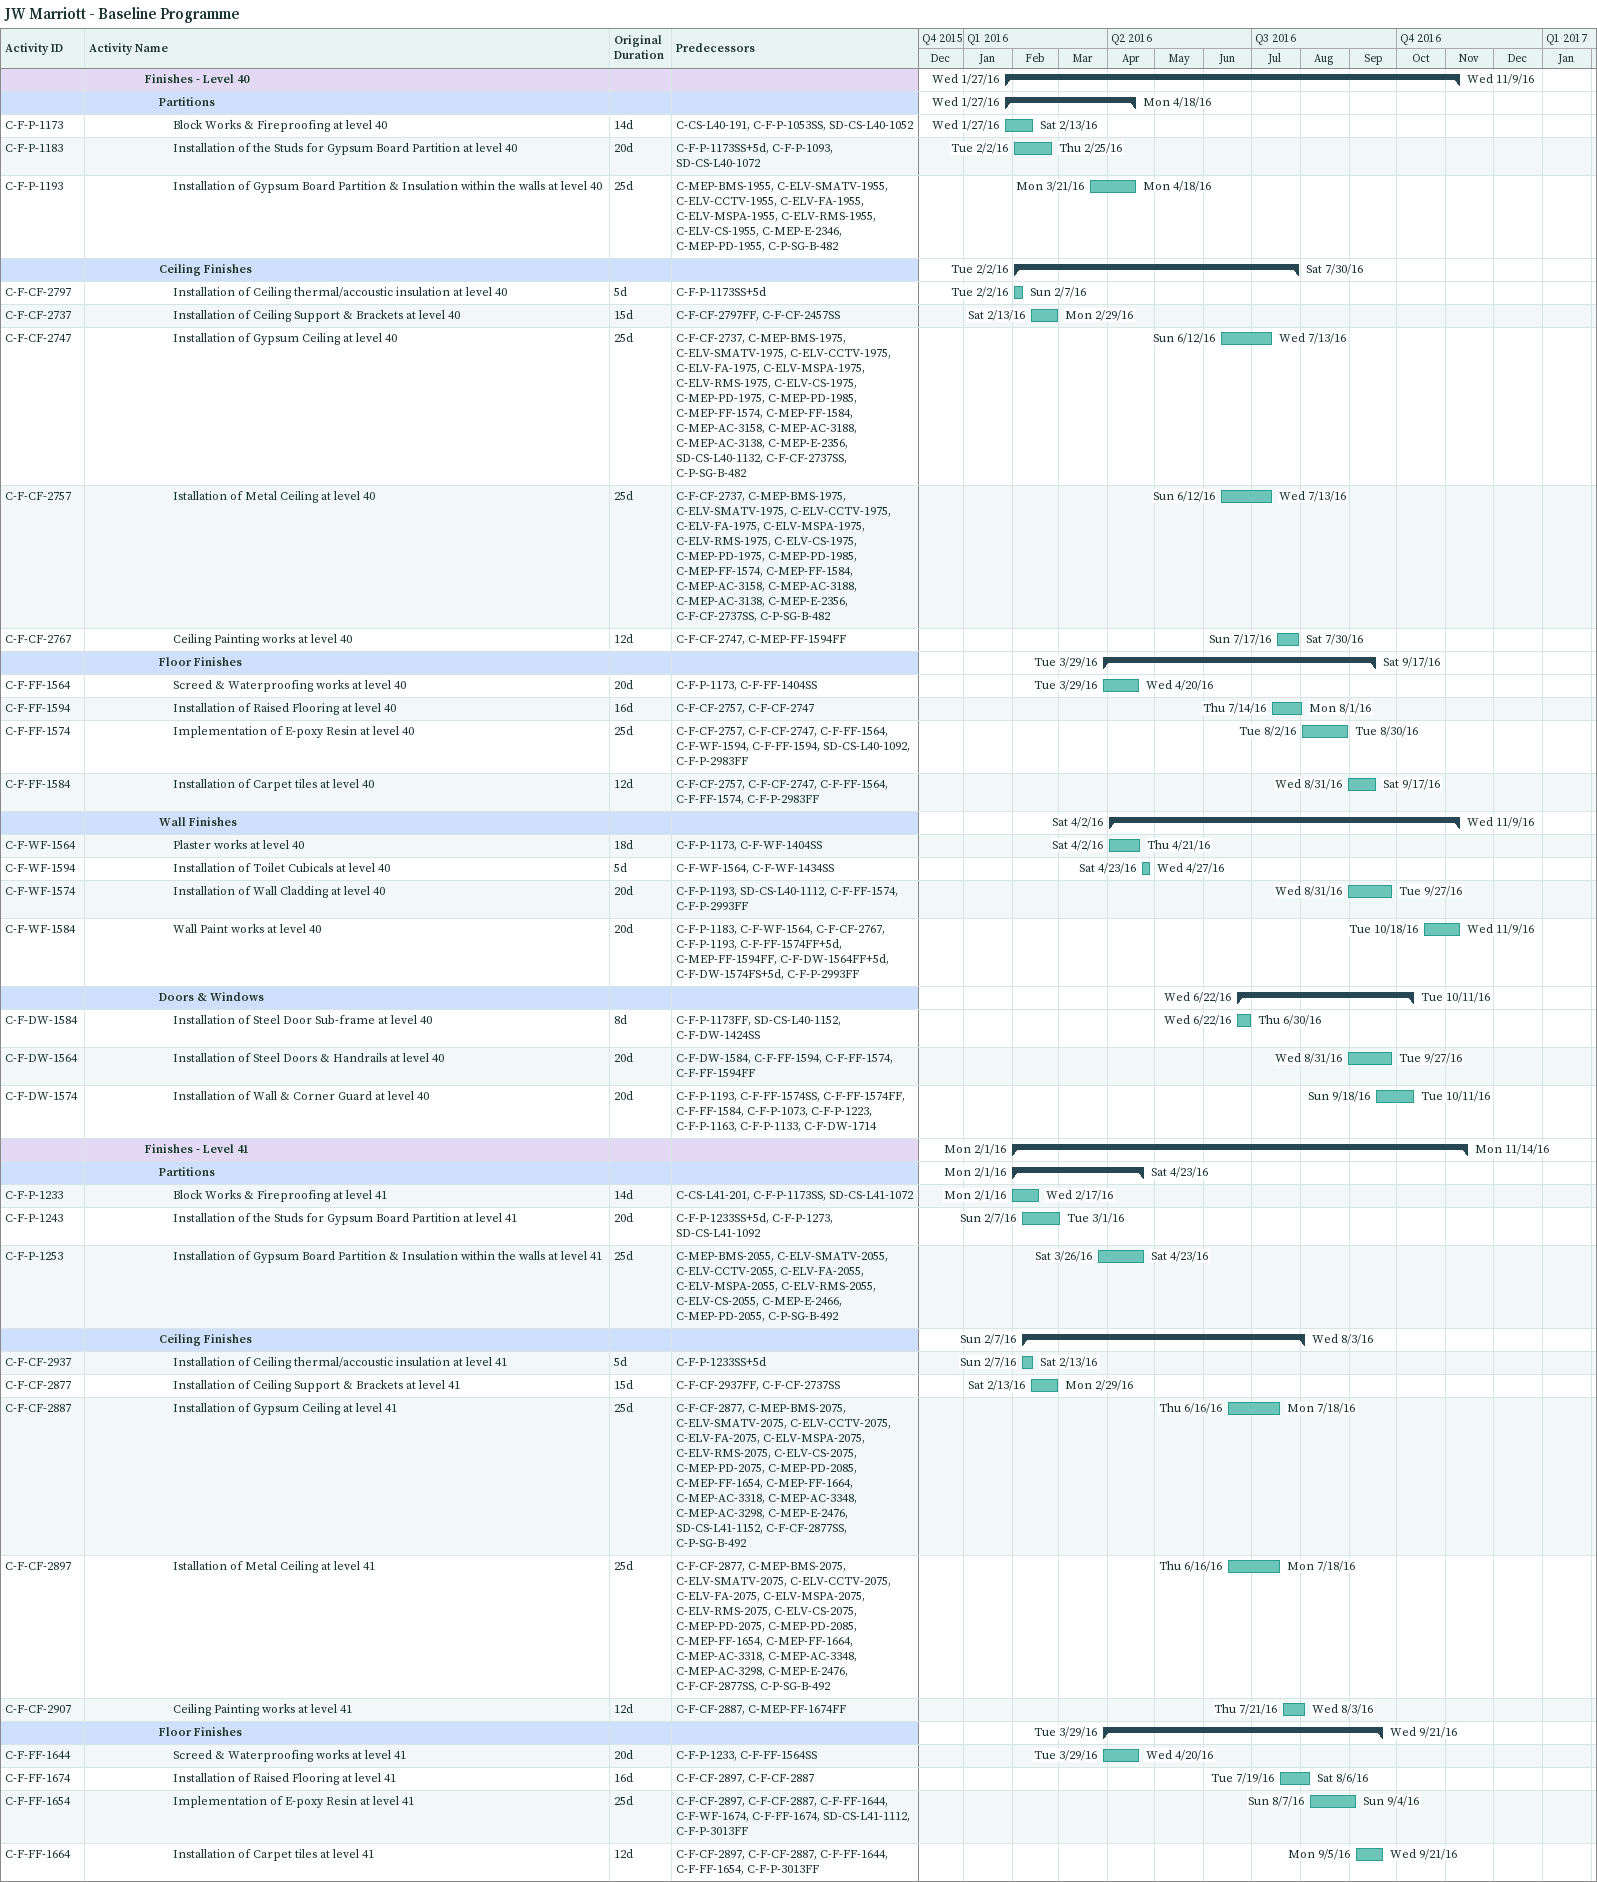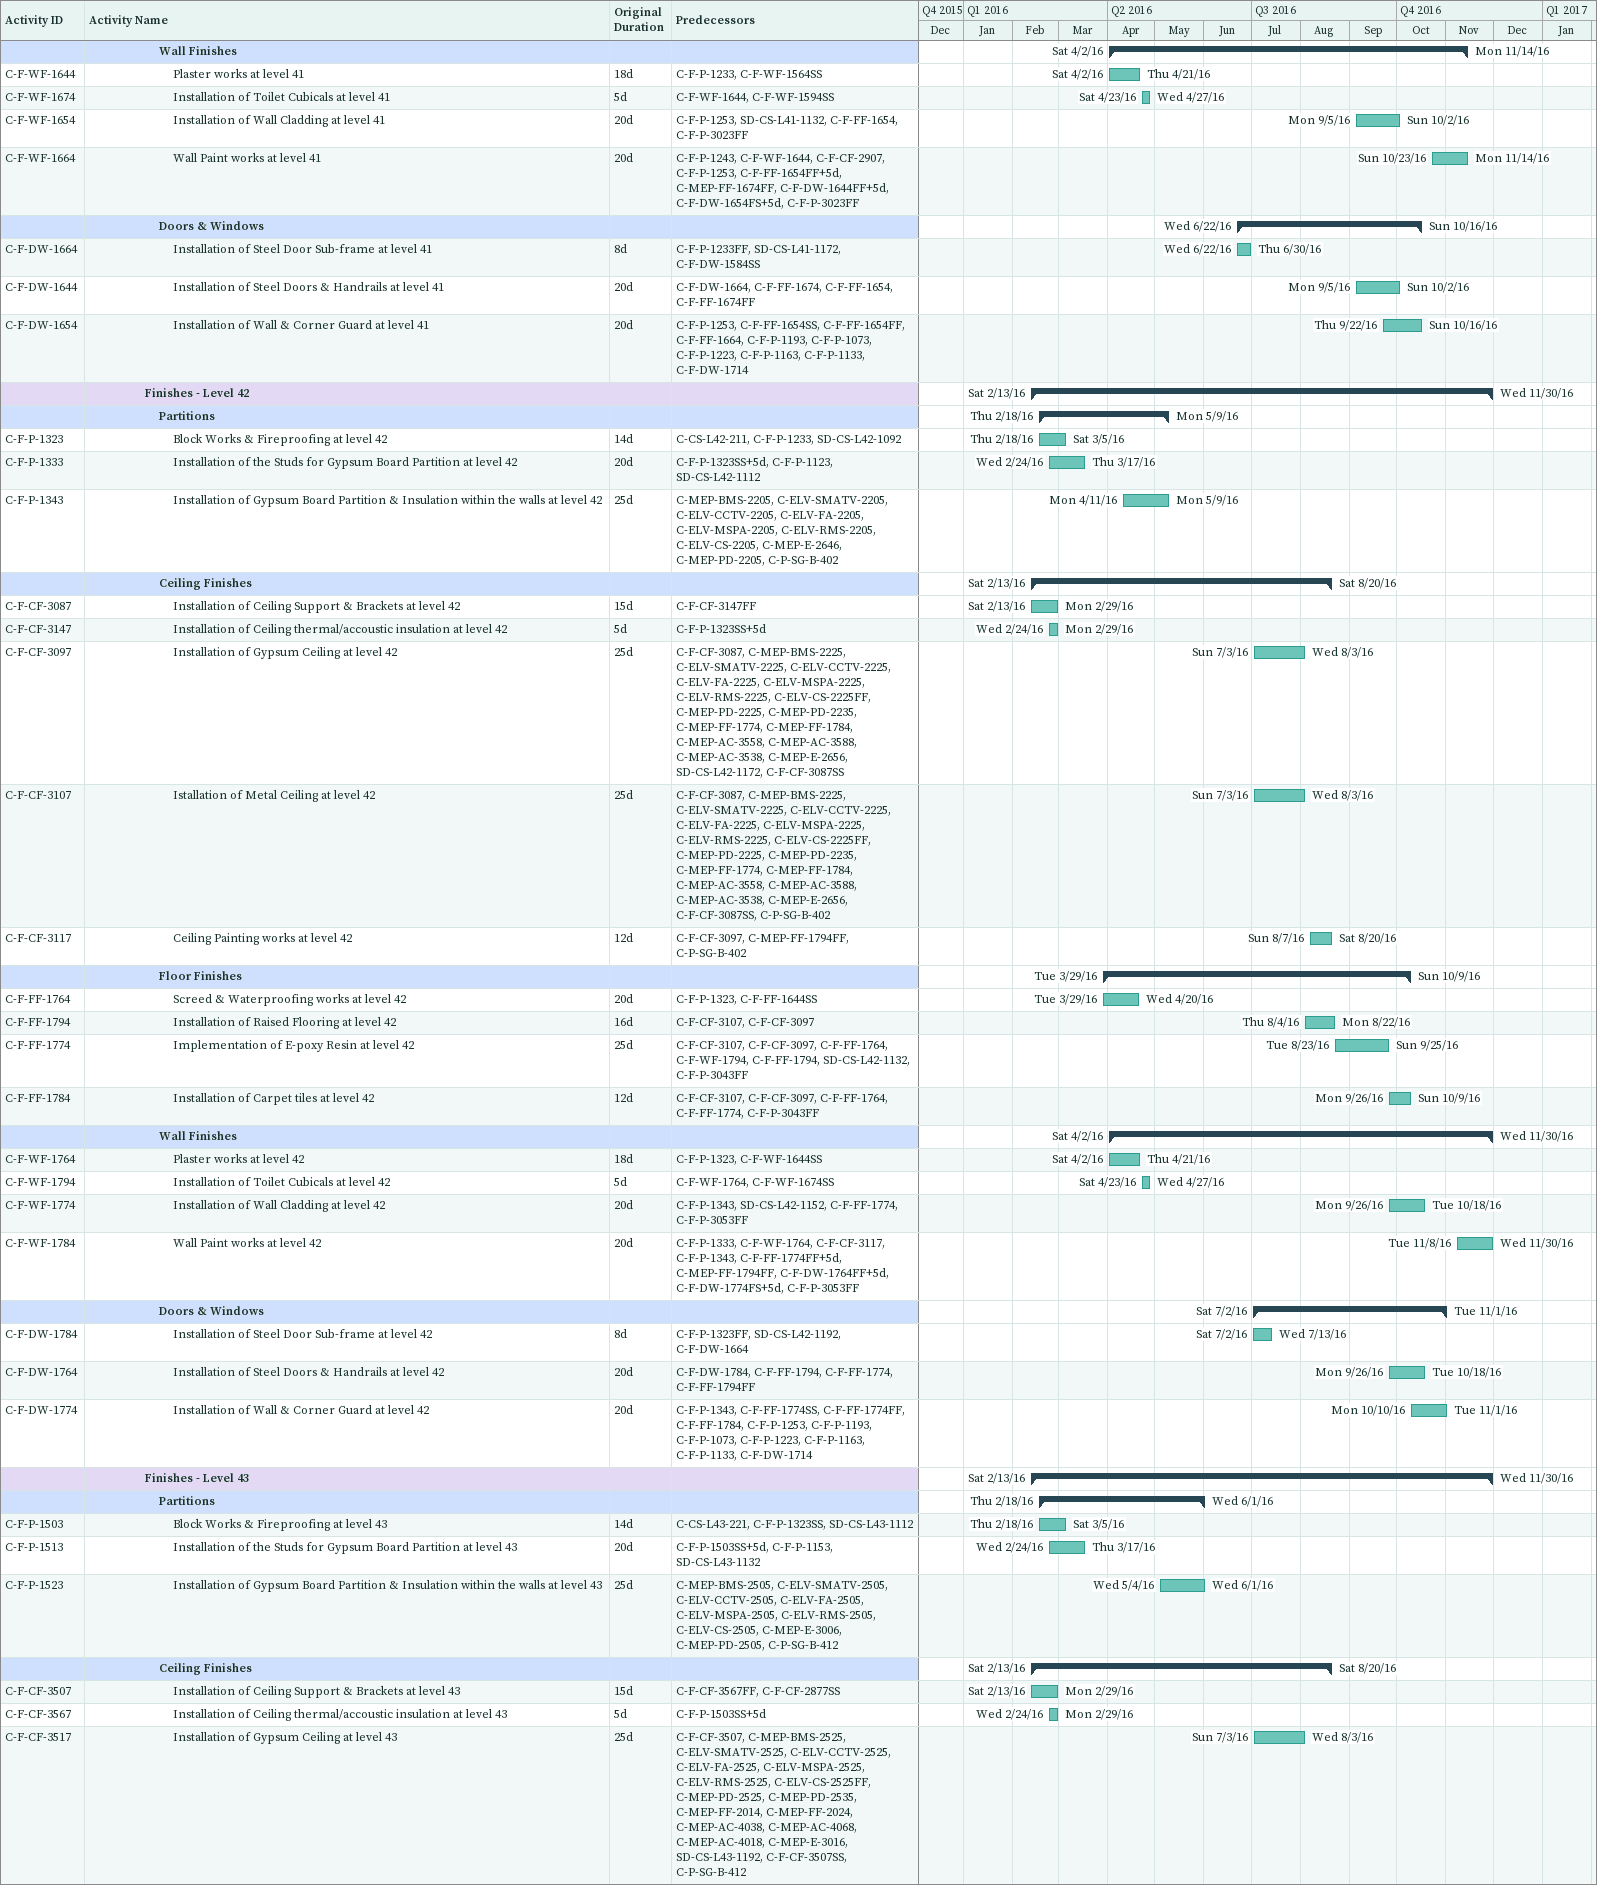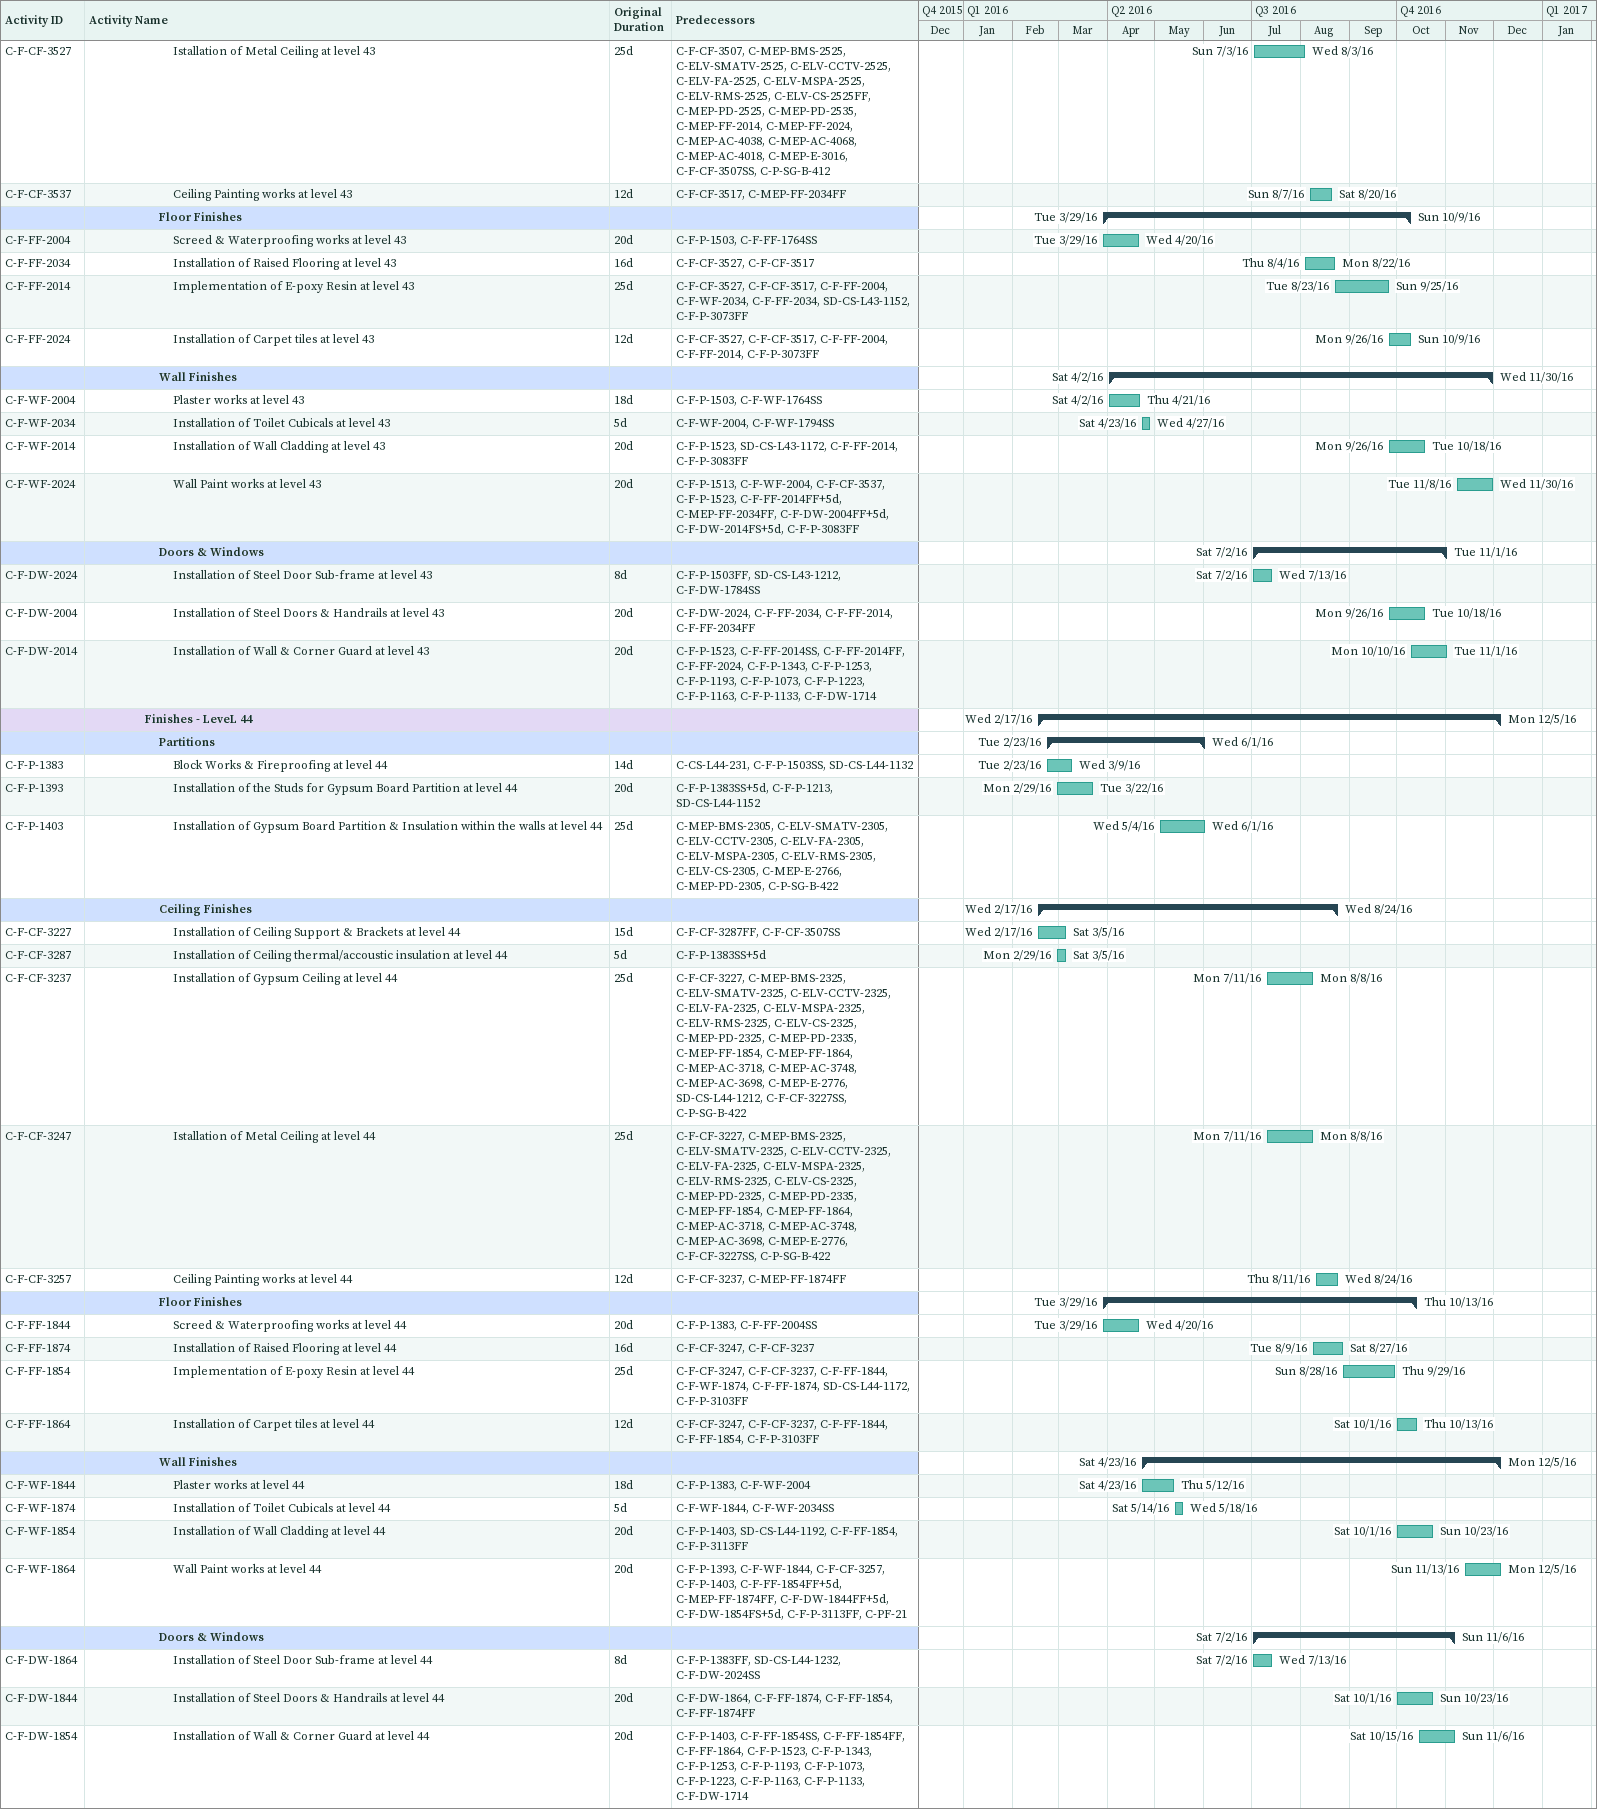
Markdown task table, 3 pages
JW Marriott - Baseline Programme

| ID | Level | Task | Original duration | Start | Finish | Predecessors |
|---|---|---|---|---|---|---|
|  | 5 | **Finishes - Level 40** |  | 2016-01-27 | 2016-11-09 |  |
|  | 6 | **Partitions** |  | 2016-01-27 | 2016-04-18 |  |
| C-F-P-1173 | 7 | Block Works & Fireproofing at level 40 | 14d | 2016-01-27 | 2016-02-13 | C-CS-L40-191, C-F-P-1053SS, SD-CS-L40-1052 |
| C-F-P-1183 | 7 | Installation of the Studs for Gypsum Board Partition at level 40 | 20d | 2016-02-02 | 2016-02-25 | C-F-P-1173SS+5d, C-F-P-1093, SD-CS-L40-1072 |
| C-F-P-1193 | 7 | Installation of Gypsum Board Partition & Insulation within the walls at level 40 | 25d | 2016-03-21 | 2016-04-18 | C-MEP-BMS-1955, C-ELV-SMATV-1955, C-ELV-CCTV-1955, C-ELV-FA-1955, C-ELV-MSPA-1955, C-ELV-RMS-1955, C-ELV-CS-1955, C-MEP-E-2346, C-MEP-PD-1955, C-P-SG-B-482 |
|  | 6 | **Ceiling Finishes** |  | 2016-02-02 | 2016-07-30 |  |
| C-F-CF-2797 | 7 | Installation of Ceiling thermal/accoustic insulation at level 40 | 5d | 2016-02-02 | 2016-02-07 | C-F-P-1173SS+5d |
| C-F-CF-2737 | 7 | Installation of Ceiling Support & Brackets at level 40 | 15d | 2016-02-13 | 2016-02-29 | C-F-CF-2797FF, C-F-CF-2457SS |
| C-F-CF-2747 | 7 | Installation of Gypsum Ceiling at level 40 | 25d | 2016-06-12 | 2016-07-13 | C-F-CF-2737, C-MEP-BMS-1975, C-ELV-SMATV-1975, C-ELV-CCTV-1975, C-ELV-FA-1975, C-ELV-MSPA-1975, C-ELV-RMS-1975, C-ELV-CS-1975, C-MEP-PD-1975, C-MEP-PD-1985, C-MEP-FF-1574, C-MEP-FF-1584, C-MEP-AC-3158, C-MEP-AC-3188, C-MEP-AC-3138, C-MEP-E-2356, SD-CS-L40-1132, C-F-CF-2737SS, C-P-SG-B-482 |
| C-F-CF-2757 | 7 | Istallation of Metal Ceiling at level 40 | 25d | 2016-06-12 | 2016-07-13 | C-F-CF-2737, C-MEP-BMS-1975, C-ELV-SMATV-1975, C-ELV-CCTV-1975, C-ELV-FA-1975, C-ELV-MSPA-1975, C-ELV-RMS-1975, C-ELV-CS-1975, C-MEP-PD-1975, C-MEP-PD-1985, C-MEP-FF-1574, C-MEP-FF-1584, C-MEP-AC-3158, C-MEP-AC-3188, C-MEP-AC-3138, C-MEP-E-2356, C-F-CF-2737SS, C-P-SG-B-482 |
| C-F-CF-2767 | 7 | Ceiling Painting works at level 40 | 12d | 2016-07-17 | 2016-07-30 | C-F-CF-2747, C-MEP-FF-1594FF |
|  | 6 | **Floor Finishes** |  | 2016-03-29 | 2016-09-17 |  |
| C-F-FF-1564 | 7 | Screed & Waterproofing works at level 40 | 20d | 2016-03-29 | 2016-04-20 | C-F-P-1173, C-F-FF-1404SS |
| C-F-FF-1594 | 7 | Installation of Raised Flooring at level 40 | 16d | 2016-07-14 | 2016-08-01 | C-F-CF-2757, C-F-CF-2747 |
| C-F-FF-1574 | 7 | Implementation of E-poxy Resin at level 40 | 25d | 2016-08-02 | 2016-08-30 | C-F-CF-2757, C-F-CF-2747, C-F-FF-1564, C-F-WF-1594, C-F-FF-1594, SD-CS-L40-1092, C-F-P-2983FF |
| C-F-FF-1584 | 7 | Installation of Carpet tiles at level 40 | 12d | 2016-08-31 | 2016-09-17 | C-F-CF-2757, C-F-CF-2747, C-F-FF-1564, C-F-FF-1574, C-F-P-2983FF |
|  | 6 | **Wall Finishes** |  | 2016-04-02 | 2016-11-09 |  |
| C-F-WF-1564 | 7 | Plaster works at level 40 | 18d | 2016-04-02 | 2016-04-21 | C-F-P-1173, C-F-WF-1404SS |
| C-F-WF-1594 | 7 | Installation of Toilet Cubicals at level 40 | 5d | 2016-04-23 | 2016-04-27 | C-F-WF-1564, C-F-WF-1434SS |
| C-F-WF-1574 | 7 | Installation of Wall Cladding at level 40 | 20d | 2016-08-31 | 2016-09-27 | C-F-P-1193, SD-CS-L40-1112, C-F-FF-1574, C-F-P-2993FF |
| C-F-WF-1584 | 7 | Wall Paint works at level 40 | 20d | 2016-10-18 | 2016-11-09 | C-F-P-1183, C-F-WF-1564, C-F-CF-2767, C-F-P-1193, C-F-FF-1574FF+5d, C-MEP-FF-1594FF, C-F-DW-1564FF+5d, C-F-DW-1574FS+5d, C-F-P-2993FF |
|  | 6 | **Doors & Windows** |  | 2016-06-22 | 2016-10-11 |  |
| C-F-DW-1584 | 7 | Installation of Steel Door Sub-frame at level 40 | 8d | 2016-06-22 | 2016-06-30 | C-F-P-1173FF, SD-CS-L40-1152, C-F-DW-1424SS |
| C-F-DW-1564 | 7 | Installation of Steel Doors & Handrails at level 40 | 20d | 2016-08-31 | 2016-09-27 | C-F-DW-1584, C-F-FF-1594, C-F-FF-1574, C-F-FF-1594FF |
| C-F-DW-1574 | 7 | Installation of Wall & Corner Guard at level 40 | 20d | 2016-09-18 | 2016-10-11 | C-F-P-1193, C-F-FF-1574SS, C-F-FF-1574FF, C-F-FF-1584, C-F-P-1073, C-F-P-1223, C-F-P-1163, C-F-P-1133, C-F-DW-1714 |
|  | 5 | **Finishes - Level 41** |  | 2016-02-01 | 2016-11-14 |  |
|  | 6 | **Partitions** |  | 2016-02-01 | 2016-04-23 |  |
| C-F-P-1233 | 7 | Block Works & Fireproofing at level 41 | 14d | 2016-02-01 | 2016-02-17 | C-CS-L41-201, C-F-P-1173SS, SD-CS-L41-1072 |
| C-F-P-1243 | 7 | Installation of the Studs for Gypsum Board Partition at level 41 | 20d | 2016-02-07 | 2016-03-01 | C-F-P-1233SS+5d, C-F-P-1273, SD-CS-L41-1092 |
| C-F-P-1253 | 7 | Installation of Gypsum Board Partition & Insulation within the walls at level 41 | 25d | 2016-03-26 | 2016-04-23 | C-MEP-BMS-2055, C-ELV-SMATV-2055, C-ELV-CCTV-2055, C-ELV-FA-2055, C-ELV-MSPA-2055, C-ELV-RMS-2055, C-ELV-CS-2055, C-MEP-E-2466, C-MEP-PD-2055, C-P-SG-B-492 |
|  | 6 | **Ceiling Finishes** |  | 2016-02-07 | 2016-08-03 |  |
| C-F-CF-2937 | 7 | Installation of Ceiling thermal/accoustic insulation at level 41 | 5d | 2016-02-07 | 2016-02-13 | C-F-P-1233SS+5d |
| C-F-CF-2877 | 7 | Installation of Ceiling Support & Brackets at level 41 | 15d | 2016-02-13 | 2016-02-29 | C-F-CF-2937FF, C-F-CF-2737SS |
| C-F-CF-2887 | 7 | Installation of Gypsum Ceiling at level 41 | 25d | 2016-06-16 | 2016-07-18 | C-F-CF-2877, C-MEP-BMS-2075, C-ELV-SMATV-2075, C-ELV-CCTV-2075, C-ELV-FA-2075, C-ELV-MSPA-2075, C-ELV-RMS-2075, C-ELV-CS-2075, C-MEP-PD-2075, C-MEP-PD-2085, C-MEP-FF-1654, C-MEP-FF-1664, C-MEP-AC-3318, C-MEP-AC-3348, C-MEP-AC-3298, C-MEP-E-2476, SD-CS-L41-1152, C-F-CF-2877SS, C-P-SG-B-492 |
| C-F-CF-2897 | 7 | Istallation of Metal Ceiling at level 41 | 25d | 2016-06-16 | 2016-07-18 | C-F-CF-2877, C-MEP-BMS-2075, C-ELV-SMATV-2075, C-ELV-CCTV-2075, C-ELV-FA-2075, C-ELV-MSPA-2075, C-ELV-RMS-2075, C-ELV-CS-2075, C-MEP-PD-2075, C-MEP-PD-2085, C-MEP-FF-1654, C-MEP-FF-1664, C-MEP-AC-3318, C-MEP-AC-3348, C-MEP-AC-3298, C-MEP-E-2476, C-F-CF-2877SS, C-P-SG-B-492 |
| C-F-CF-2907 | 7 | Ceiling Painting works at level 41 | 12d | 2016-07-21 | 2016-08-03 | C-F-CF-2887, C-MEP-FF-1674FF |
|  | 6 | **Floor Finishes** |  | 2016-03-29 | 2016-09-21 |  |
| C-F-FF-1644 | 7 | Screed & Waterproofing works at level 41 | 20d | 2016-03-29 | 2016-04-20 | C-F-P-1233, C-F-FF-1564SS |
| C-F-FF-1674 | 7 | Installation of Raised Flooring at level 41 | 16d | 2016-07-19 | 2016-08-06 | C-F-CF-2897, C-F-CF-2887 |
| C-F-FF-1654 | 7 | Implementation of E-poxy Resin at level 41 | 25d | 2016-08-07 | 2016-09-04 | C-F-CF-2897, C-F-CF-2887, C-F-FF-1644, C-F-WF-1674, C-F-FF-1674, SD-CS-L41-1112, C-F-P-3013FF |
| C-F-FF-1664 | 7 | Installation of Carpet tiles at level 41 | 12d | 2016-09-05 | 2016-09-21 | C-F-CF-2897, C-F-CF-2887, C-F-FF-1644, C-F-FF-1654, C-F-P-3013FF |
|  | 6 | **Wall Finishes** |  | 2016-04-02 | 2016-11-14 |  |
| C-F-WF-1644 | 7 | Plaster works at level 41 | 18d | 2016-04-02 | 2016-04-21 | C-F-P-1233, C-F-WF-1564SS |
| C-F-WF-1674 | 7 | Installation of Toilet Cubicals at level 41 | 5d | 2016-04-23 | 2016-04-27 | C-F-WF-1644, C-F-WF-1594SS |
| C-F-WF-1654 | 7 | Installation of Wall Cladding at level 41 | 20d | 2016-09-05 | 2016-10-02 | C-F-P-1253, SD-CS-L41-1132, C-F-FF-1654, C-F-P-3023FF |
| C-F-WF-1664 | 7 | Wall Paint works at level 41 | 20d | 2016-10-23 | 2016-11-14 | C-F-P-1243, C-F-WF-1644, C-F-CF-2907, C-F-P-1253, C-F-FF-1654FF+5d, C-MEP-FF-1674FF, C-F-DW-1644FF+5d, C-F-DW-1654FS+5d, C-F-P-3023FF |
|  | 6 | **Doors & Windows** |  | 2016-06-22 | 2016-10-16 |  |
| C-F-DW-1664 | 7 | Installation of Steel Door Sub-frame at level 41 | 8d | 2016-06-22 | 2016-06-30 | C-F-P-1233FF, SD-CS-L41-1172, C-F-DW-1584SS |
| C-F-DW-1644 | 7 | Installation of Steel Doors & Handrails at level 41 | 20d | 2016-09-05 | 2016-10-02 | C-F-DW-1664, C-F-FF-1674, C-F-FF-1654, C-F-FF-1674FF |
| C-F-DW-1654 | 7 | Installation of Wall & Corner Guard at level 41 | 20d | 2016-09-22 | 2016-10-16 | C-F-P-1253, C-F-FF-1654SS, C-F-FF-1654FF, C-F-FF-1664, C-F-P-1193, C-F-P-1073, C-F-P-1223, C-F-P-1163, C-F-P-1133, C-F-DW-1714 |
|  | 5 | **Finishes - Level 42** |  | 2016-02-13 | 2016-11-30 |  |
|  | 6 | **Partitions** |  | 2016-02-18 | 2016-05-09 |  |
| C-F-P-1323 | 7 | Block Works & Fireproofing at level 42 | 14d | 2016-02-18 | 2016-03-05 | C-CS-L42-211, C-F-P-1233, SD-CS-L42-1092 |
| C-F-P-1333 | 7 | Installation of the Studs for Gypsum Board Partition at level 42 | 20d | 2016-02-24 | 2016-03-17 | C-F-P-1323SS+5d, C-F-P-1123, SD-CS-L42-1112 |
| C-F-P-1343 | 7 | Installation of Gypsum Board Partition & Insulation within the walls at level 42 | 25d | 2016-04-11 | 2016-05-09 | C-MEP-BMS-2205, C-ELV-SMATV-2205, C-ELV-CCTV-2205, C-ELV-FA-2205, C-ELV-MSPA-2205, C-ELV-RMS-2205, C-ELV-CS-2205, C-MEP-E-2646, C-MEP-PD-2205, C-P-SG-B-402 |
|  | 6 | **Ceiling Finishes** |  | 2016-02-13 | 2016-08-20 |  |
| C-F-CF-3087 | 7 | Installation of Ceiling Support & Brackets at level 42 | 15d | 2016-02-13 | 2016-02-29 | C-F-CF-3147FF |
| C-F-CF-3147 | 7 | Installation of Ceiling thermal/accoustic insulation at level 42 | 5d | 2016-02-24 | 2016-02-29 | C-F-P-1323SS+5d |
| C-F-CF-3097 | 7 | Installation of Gypsum Ceiling at level 42 | 25d | 2016-07-03 | 2016-08-03 | C-F-CF-3087, C-MEP-BMS-2225, C-ELV-SMATV-2225, C-ELV-CCTV-2225, C-ELV-FA-2225, C-ELV-MSPA-2225, C-ELV-RMS-2225, C-ELV-CS-2225FF, C-MEP-PD-2225, C-MEP-PD-2235, C-MEP-FF-1774, C-MEP-FF-1784, C-MEP-AC-3558, C-MEP-AC-3588, C-MEP-AC-3538, C-MEP-E-2656, SD-CS-L42-1172, C-F-CF-3087SS |
| C-F-CF-3107 | 7 | Istallation of Metal Ceiling at level 42 | 25d | 2016-07-03 | 2016-08-03 | C-F-CF-3087, C-MEP-BMS-2225, C-ELV-SMATV-2225, C-ELV-CCTV-2225, C-ELV-FA-2225, C-ELV-MSPA-2225, C-ELV-RMS-2225, C-ELV-CS-2225FF, C-MEP-PD-2225, C-MEP-PD-2235, C-MEP-FF-1774, C-MEP-FF-1784, C-MEP-AC-3558, C-MEP-AC-3588, C-MEP-AC-3538, C-MEP-E-2656, C-F-CF-3087SS, C-P-SG-B-402 |
| C-F-CF-3117 | 7 | Ceiling Painting works at level 42 | 12d | 2016-08-07 | 2016-08-20 | C-F-CF-3097, C-MEP-FF-1794FF, C-P-SG-B-402 |
|  | 6 | **Floor Finishes** |  | 2016-03-29 | 2016-10-09 |  |
| C-F-FF-1764 | 7 | Screed & Waterproofing works at level 42 | 20d | 2016-03-29 | 2016-04-20 | C-F-P-1323, C-F-FF-1644SS |
| C-F-FF-1794 | 7 | Installation of Raised Flooring at level 42 | 16d | 2016-08-04 | 2016-08-22 | C-F-CF-3107, C-F-CF-3097 |
| C-F-FF-1774 | 7 | Implementation of E-poxy Resin at level 42 | 25d | 2016-08-23 | 2016-09-25 | C-F-CF-3107, C-F-CF-3097, C-F-FF-1764, C-F-WF-1794, C-F-FF-1794, SD-CS-L42-1132, C-F-P-3043FF |
| C-F-FF-1784 | 7 | Installation of Carpet tiles at level 42 | 12d | 2016-09-26 | 2016-10-09 | C-F-CF-3107, C-F-CF-3097, C-F-FF-1764, C-F-FF-1774, C-F-P-3043FF |
|  | 6 | **Wall Finishes** |  | 2016-04-02 | 2016-11-30 |  |
| C-F-WF-1764 | 7 | Plaster works at level 42 | 18d | 2016-04-02 | 2016-04-21 | C-F-P-1323, C-F-WF-1644SS |
| C-F-WF-1794 | 7 | Installation of Toilet Cubicals at level 42 | 5d | 2016-04-23 | 2016-04-27 | C-F-WF-1764, C-F-WF-1674SS |
| C-F-WF-1774 | 7 | Installation of Wall Cladding at level 42 | 20d | 2016-09-26 | 2016-10-18 | C-F-P-1343, SD-CS-L42-1152, C-F-FF-1774, C-F-P-3053FF |
| C-F-WF-1784 | 7 | Wall Paint works at level 42 | 20d | 2016-11-08 | 2016-11-30 | C-F-P-1333, C-F-WF-1764, C-F-CF-3117, C-F-P-1343, C-F-FF-1774FF+5d, C-MEP-FF-1794FF, C-F-DW-1764FF+5d, C-F-DW-1774FS+5d, C-F-P-3053FF |
|  | 6 | **Doors & Windows** |  | 2016-07-02 | 2016-11-01 |  |
| C-F-DW-1784 | 7 | Installation of Steel Door Sub-frame at level 42 | 8d | 2016-07-02 | 2016-07-13 | C-F-P-1323FF, SD-CS-L42-1192, C-F-DW-1664 |
| C-F-DW-1764 | 7 | Installation of Steel Doors & Handrails at level 42 | 20d | 2016-09-26 | 2016-10-18 | C-F-DW-1784, C-F-FF-1794, C-F-FF-1774, C-F-FF-1794FF |
| C-F-DW-1774 | 7 | Installation of Wall & Corner Guard at level 42 | 20d | 2016-10-10 | 2016-11-01 | C-F-P-1343, C-F-FF-1774SS, C-F-FF-1774FF, C-F-FF-1784, C-F-P-1253, C-F-P-1193, C-F-P-1073, C-F-P-1223, C-F-P-1163, C-F-P-1133, C-F-DW-1714 |
|  | 5 | **Finishes - Level 43** |  | 2016-02-13 | 2016-11-30 |  |
|  | 6 | **Partitions** |  | 2016-02-18 | 2016-06-01 |  |
| C-F-P-1503 | 7 | Block Works & Fireproofing at level 43 | 14d | 2016-02-18 | 2016-03-05 | C-CS-L43-221, C-F-P-1323SS, SD-CS-L43-1112 |
| C-F-P-1513 | 7 | Installation of the Studs for Gypsum Board Partition at level 43 | 20d | 2016-02-24 | 2016-03-17 | C-F-P-1503SS+5d, C-F-P-1153, SD-CS-L43-1132 |
| C-F-P-1523 | 7 | Installation of Gypsum Board Partition & Insulation within the walls at level 43 | 25d | 2016-05-04 | 2016-06-01 | C-MEP-BMS-2505, C-ELV-SMATV-2505, C-ELV-CCTV-2505, C-ELV-FA-2505, C-ELV-MSPA-2505, C-ELV-RMS-2505, C-ELV-CS-2505, C-MEP-E-3006, C-MEP-PD-2505, C-P-SG-B-412 |
|  | 6 | **Ceiling Finishes** |  | 2016-02-13 | 2016-08-20 |  |
| C-F-CF-3507 | 7 | Installation of Ceiling Support & Brackets at level 43 | 15d | 2016-02-13 | 2016-02-29 | C-F-CF-3567FF, C-F-CF-2877SS |
| C-F-CF-3567 | 7 | Installation of Ceiling thermal/accoustic insulation at level 43 | 5d | 2016-02-24 | 2016-02-29 | C-F-P-1503SS+5d |
| C-F-CF-3517 | 7 | Installation of Gypsum Ceiling at level 43 | 25d | 2016-07-03 | 2016-08-03 | C-F-CF-3507, C-MEP-BMS-2525, C-ELV-SMATV-2525, C-ELV-CCTV-2525, C-ELV-FA-2525, C-ELV-MSPA-2525, C-ELV-RMS-2525, C-ELV-CS-2525FF, C-MEP-PD-2525, C-MEP-PD-2535, C-MEP-FF-2014, C-MEP-FF-2024, C-MEP-AC-4038, C-MEP-AC-4068, C-MEP-AC-4018, C-MEP-E-3016, SD-CS-L43-1192, C-F-CF-3507SS, C-P-SG-B-412 |
| C-F-CF-3527 | 7 | Istallation of Metal Ceiling at level 43 | 25d | 2016-07-03 | 2016-08-03 | C-F-CF-3507, C-MEP-BMS-2525, C-ELV-SMATV-2525, C-ELV-CCTV-2525, C-ELV-FA-2525, C-ELV-MSPA-2525, C-ELV-RMS-2525, C-ELV-CS-2525FF, C-MEP-PD-2525, C-MEP-PD-2535, C-MEP-FF-2014, C-MEP-FF-2024, C-MEP-AC-4038, C-MEP-AC-4068, C-MEP-AC-4018, C-MEP-E-3016, C-F-CF-3507SS, C-P-SG-B-412 |
| C-F-CF-3537 | 7 | Ceiling Painting works at level 43 | 12d | 2016-08-07 | 2016-08-20 | C-F-CF-3517, C-MEP-FF-2034FF |
|  | 6 | **Floor Finishes** |  | 2016-03-29 | 2016-10-09 |  |
| C-F-FF-2004 | 7 | Screed & Waterproofing works at level 43 | 20d | 2016-03-29 | 2016-04-20 | C-F-P-1503, C-F-FF-1764SS |
| C-F-FF-2034 | 7 | Installation of Raised Flooring at level 43 | 16d | 2016-08-04 | 2016-08-22 | C-F-CF-3527, C-F-CF-3517 |
| C-F-FF-2014 | 7 | Implementation of E-poxy Resin at level 43 | 25d | 2016-08-23 | 2016-09-25 | C-F-CF-3527, C-F-CF-3517, C-F-FF-2004, C-F-WF-2034, C-F-FF-2034, SD-CS-L43-1152, C-F-P-3073FF |
| C-F-FF-2024 | 7 | Installation of Carpet tiles at level 43 | 12d | 2016-09-26 | 2016-10-09 | C-F-CF-3527, C-F-CF-3517, C-F-FF-2004, C-F-FF-2014, C-F-P-3073FF |
|  | 6 | **Wall Finishes** |  | 2016-04-02 | 2016-11-30 |  |
| C-F-WF-2004 | 7 | Plaster works at level 43 | 18d | 2016-04-02 | 2016-04-21 | C-F-P-1503, C-F-WF-1764SS |
| C-F-WF-2034 | 7 | Installation of Toilet Cubicals at level 43 | 5d | 2016-04-23 | 2016-04-27 | C-F-WF-2004, C-F-WF-1794SS |
| C-F-WF-2014 | 7 | Installation of Wall Cladding at level 43 | 20d | 2016-09-26 | 2016-10-18 | C-F-P-1523, SD-CS-L43-1172, C-F-FF-2014, C-F-P-3083FF |
| C-F-WF-2024 | 7 | Wall Paint works at level 43 | 20d | 2016-11-08 | 2016-11-30 | C-F-P-1513, C-F-WF-2004, C-F-CF-3537, C-F-P-1523, C-F-FF-2014FF+5d, C-MEP-FF-2034FF, C-F-DW-2004FF+5d, C-F-DW-2014FS+5d, C-F-P-3083FF |
|  | 6 | **Doors & Windows** |  | 2016-07-02 | 2016-11-01 |  |
| C-F-DW-2024 | 7 | Installation of Steel Door Sub-frame at level 43 | 8d | 2016-07-02 | 2016-07-13 | C-F-P-1503FF, SD-CS-L43-1212, C-F-DW-1784SS |
| C-F-DW-2004 | 7 | Installation of Steel Doors & Handrails at level 43 | 20d | 2016-09-26 | 2016-10-18 | C-F-DW-2024, C-F-FF-2034, C-F-FF-2014, C-F-FF-2034FF |
| C-F-DW-2014 | 7 | Installation of Wall & Corner Guard at level 43 | 20d | 2016-10-10 | 2016-11-01 | C-F-P-1523, C-F-FF-2014SS, C-F-FF-2014FF, C-F-FF-2024, C-F-P-1343, C-F-P-1253, C-F-P-1193, C-F-P-1073, C-F-P-1223, C-F-P-1163, C-F-P-1133, C-F-DW-1714 |
|  | 5 | **Finishes - LeveL 44** |  | 2016-02-17 | 2016-12-05 |  |
|  | 6 | **Partitions** |  | 2016-02-23 | 2016-06-01 |  |
| C-F-P-1383 | 7 | Block Works & Fireproofing at level 44 | 14d | 2016-02-23 | 2016-03-09 | C-CS-L44-231, C-F-P-1503SS, SD-CS-L44-1132 |
| C-F-P-1393 | 7 | Installation of the Studs for Gypsum Board Partition at level 44 | 20d | 2016-02-29 | 2016-03-22 | C-F-P-1383SS+5d, C-F-P-1213, SD-CS-L44-1152 |
| C-F-P-1403 | 7 | Installation of Gypsum Board Partition & Insulation within the walls at level 44 | 25d | 2016-05-04 | 2016-06-01 | C-MEP-BMS-2305, C-ELV-SMATV-2305, C-ELV-CCTV-2305, C-ELV-FA-2305, C-ELV-MSPA-2305, C-ELV-RMS-2305, C-ELV-CS-2305, C-MEP-E-2766, C-MEP-PD-2305, C-P-SG-B-422 |
|  | 6 | **Ceiling Finishes** |  | 2016-02-17 | 2016-08-24 |  |
| C-F-CF-3227 | 7 | Installation of Ceiling Support & Brackets at level 44 | 15d | 2016-02-17 | 2016-03-05 | C-F-CF-3287FF, C-F-CF-3507SS |
| C-F-CF-3287 | 7 | Installation of Ceiling thermal/accoustic insulation at level 44 | 5d | 2016-02-29 | 2016-03-05 | C-F-P-1383SS+5d |
| C-F-CF-3237 | 7 | Installation of Gypsum Ceiling at level 44 | 25d | 2016-07-11 | 2016-08-08 | C-F-CF-3227, C-MEP-BMS-2325, C-ELV-SMATV-2325, C-ELV-CCTV-2325, C-ELV-FA-2325, C-ELV-MSPA-2325, C-ELV-RMS-2325, C-ELV-CS-2325, C-MEP-PD-2325, C-MEP-PD-2335, C-MEP-FF-1854, C-MEP-FF-1864, C-MEP-AC-3718, C-MEP-AC-3748, C-MEP-AC-3698, C-MEP-E-2776, SD-CS-L44-1212, C-F-CF-3227SS, C-P-SG-B-422 |
| C-F-CF-3247 | 7 | Istallation of Metal Ceiling at level 44 | 25d | 2016-07-11 | 2016-08-08 | C-F-CF-3227, C-MEP-BMS-2325, C-ELV-SMATV-2325, C-ELV-CCTV-2325, C-ELV-FA-2325, C-ELV-MSPA-2325, C-ELV-RMS-2325, C-ELV-CS-2325, C-MEP-PD-2325, C-MEP-PD-2335, C-MEP-FF-1854, C-MEP-FF-1864, C-MEP-AC-3718, C-MEP-AC-3748, C-MEP-AC-3698, C-MEP-E-2776, C-F-CF-3227SS, C-P-SG-B-422 |
| C-F-CF-3257 | 7 | Ceiling Painting works at level 44 | 12d | 2016-08-11 | 2016-08-24 | C-F-CF-3237, C-MEP-FF-1874FF |
|  | 6 | **Floor Finishes** |  | 2016-03-29 | 2016-10-13 |  |
| C-F-FF-1844 | 7 | Screed & Waterproofing works at level 44 | 20d | 2016-03-29 | 2016-04-20 | C-F-P-1383, C-F-FF-2004SS |
| C-F-FF-1874 | 7 | Installation of Raised Flooring at level 44 | 16d | 2016-08-09 | 2016-08-27 | C-F-CF-3247, C-F-CF-3237 |
| C-F-FF-1854 | 7 | Implementation of E-poxy Resin at level 44 | 25d | 2016-08-28 | 2016-09-29 | C-F-CF-3247, C-F-CF-3237, C-F-FF-1844, C-F-WF-1874, C-F-FF-1874, SD-CS-L44-1172, C-F-P-3103FF |
| C-F-FF-1864 | 7 | Installation of Carpet tiles at level 44 | 12d | 2016-10-01 | 2016-10-13 | C-F-CF-3247, C-F-CF-3237, C-F-FF-1844, C-F-FF-1854, C-F-P-3103FF |
|  | 6 | **Wall Finishes** |  | 2016-04-23 | 2016-12-05 |  |
| C-F-WF-1844 | 7 | Plaster works at level 44 | 18d | 2016-04-23 | 2016-05-12 | C-F-P-1383, C-F-WF-2004 |
| C-F-WF-1874 | 7 | Installation of Toilet Cubicals at level 44 | 5d | 2016-05-14 | 2016-05-18 | C-F-WF-1844, C-F-WF-2034SS |
| C-F-WF-1854 | 7 | Installation of Wall Cladding at level 44 | 20d | 2016-10-01 | 2016-10-23 | C-F-P-1403, SD-CS-L44-1192, C-F-FF-1854, C-F-P-3113FF |
| C-F-WF-1864 | 7 | Wall Paint works at level 44 | 20d | 2016-11-13 | 2016-12-05 | C-F-P-1393, C-F-WF-1844, C-F-CF-3257, C-F-P-1403, C-F-FF-1854FF+5d, C-MEP-FF-1874FF, C-F-DW-1844FF+5d, C-F-DW-1854FS+5d, C-F-P-3113FF, C-PF-21 |
|  | 6 | **Doors & Windows** |  | 2016-07-02 | 2016-11-06 |  |
| C-F-DW-1864 | 7 | Installation of Steel Door Sub-frame at level 44 | 8d | 2016-07-02 | 2016-07-13 | C-F-P-1383FF, SD-CS-L44-1232, C-F-DW-2024SS |
| C-F-DW-1844 | 7 | Installation of Steel Doors & Handrails at level 44 | 20d | 2016-10-01 | 2016-10-23 | C-F-DW-1864, C-F-FF-1874, C-F-FF-1854, C-F-FF-1874FF |
| C-F-DW-1854 | 7 | Installation of Wall & Corner Guard at level 44 | 20d | 2016-10-15 | 2016-11-06 | C-F-P-1403, C-F-FF-1854SS, C-F-FF-1854FF, C-F-FF-1864, C-F-P-1523, C-F-P-1343, C-F-P-1253, C-F-P-1193, C-F-P-1073, C-F-P-1223, C-F-P-1163, C-F-P-1133, C-F-DW-1714 |
